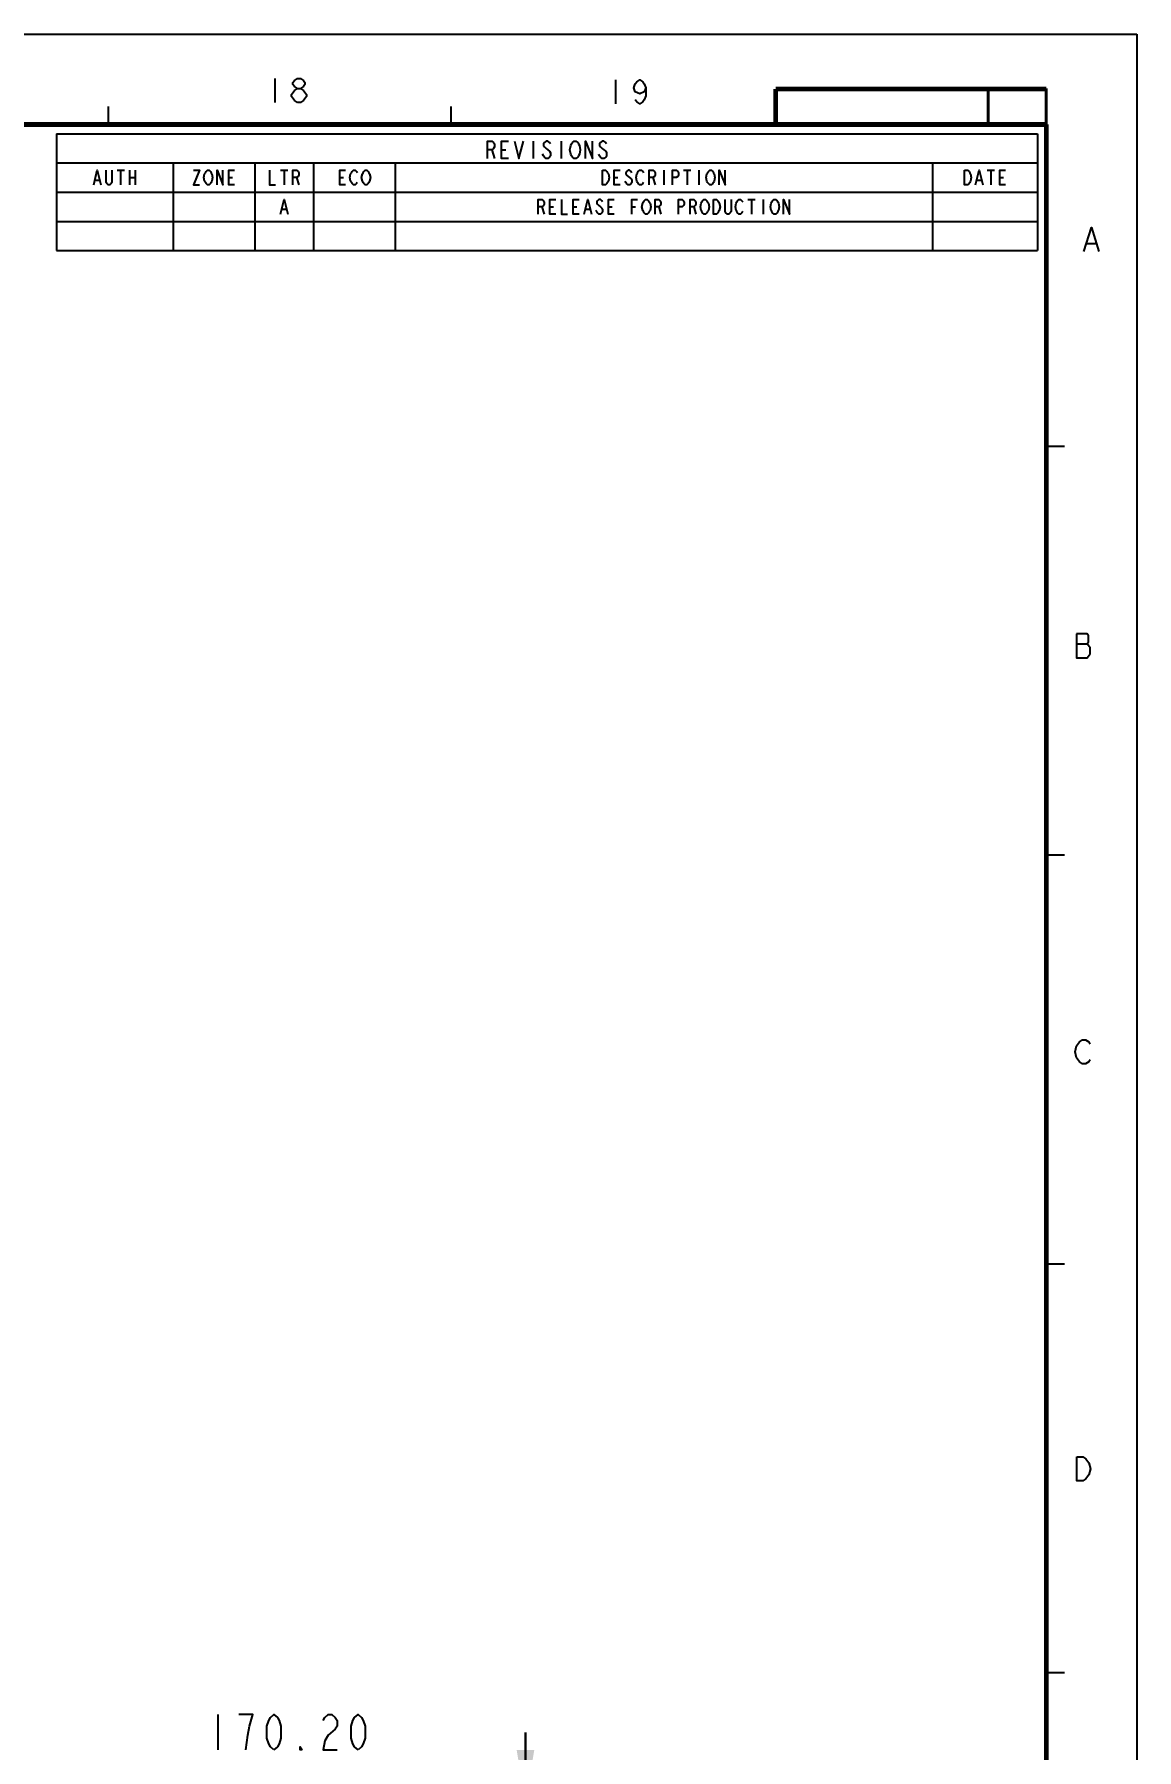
# Model space of a CAD drawing. Header units: millimetres. Extents: x 0 to 1173, y -4 to 841.
# Drawn here: x 984.7 to 1173.5, y 547.3 to 841 of the extents above; entities that cross this region are included whole.
import ezdxf

# ---------------------------------------------------------------- set-up
doc = ezdxf.new("R2010")
doc.units = ezdxf.units.MM
doc.header["$LTSCALE"] = 65.395
doc.layers.get('0').update_dxf_attribs({"linetype": 'CONTINUOUS'})
for name, color, linetype in [('DRAFT_DIMS', 7, 'CONTINUOUS'), ('TABLE_BL0', 7, 'CONTINUOUS'), ('TM25S_ARM2_640_BL5', 7, 'CONTINUOUS')]:
    doc.layers.add(name, color=color, linetype=linetype)
doc.styles.get("Standard").update_dxf_attribs({"font": 'txt', "width": 0.8})
doc.dimstyles.new('DIMSTYLE_1', dxfattribs={"dimtxt": 6, "dimasz": 9, "dimexe": 0.5, "dimexo": 0, "dimgap": 1.5, "dimtad": 1, "dimlfac": 6, "dimzin": 0, "dimdsep": 46, "dimtxsty": 'Standard', "dimblk": '_FILLED', "dimblk1": '_FILLED', "dimblk2": '_FILLED', "dimcen": 0.09, "dimadec": 0, "dimazin": 0, "dimtp": 0.01, "dimtm": 0.01, "dimtfac": 1, "dimtofl": 0, "dimtmove": 0, "dimatfit": 3, "dimldrblk": '_FILLED', "dimfxl": 0, "dimtolj": 1, "dimtzin": 0, "dimarcsym": 0})

# ---------------------------------------------------------------- blocks, each defined once
blk = doc.blocks.new('_FILLED')
at = {"color": 0, "linetype": 'ByBlock'}
blk.add_solid([(0, 0), (-1, 0.167), (-1, -0.167)], dxfattribs=at)
blk = doc.blocks.new('*D1')
at = {"layer": 'DRAFT_DIMS', "color": 2, "linetype": 'Continuous'}
for p, q in [((1068.84, 538.23), (1068.84, 550.23)), ((1068.84, 550.23), (1068.84, 534.02)), ((1052.84, 538.23), (1069.34, 538.23)), ((1068.84, 491.43), (1068.84, 534.02)), ((1047.41, 529.81), (1069.34, 529.81)), ((1068.84, 529.81), (1068.84, 491.43))]:
    blk.add_line(p, q, dxfattribs=at)
at = {"layer": 'DRAFT_DIMS', "color": 2, "linetype": 'Continuous', "xscale": 9, "yscale": 9, "zscale": 9}
for p, rotation in [((1068.84, 538.23), 270), ((1068.84, 529.81), 90)]:
    blk.add_blockref('_FILLED', p, dxfattribs=dict(at, rotation=rotation))
blk = doc.blocks.new('TABLE_BL0', base_point=(1072.53, 813.97))
at = {"layer": 'TABLE_BL0', "color": 4, "linetype": 'Continuous'}
for p, q in [((988.53, 823.97), (1156.53, 823.97)), ((988.53, 823.97), (988.53, 803.97)), ((1156.53, 823.97), (1156.53, 803.97)), ((988.53, 818.97), (1156.53, 818.97)), ((1008.53, 818.97), (1008.53, 803.97)), ((1022.53, 818.97), (1022.53, 803.97)), ((1032.53, 818.97), (1032.53, 803.97)), ((1046.53, 818.97), (1046.53, 803.97)), ((1138.53, 818.97), (1138.53, 803.97)), ((988.53, 813.97), (1156.53, 813.97)), ((988.53, 808.97), (1156.53, 808.97)), ((988.53, 803.97), (1156.53, 803.97))]:
    blk.add_line(p, q, dxfattribs=at)
at = {"layer": 'TABLE_BL0', "color": 2, "linetype": 'Continuous'}
for p, q in [((1070.13, 822.72), (1070.13, 819.72)), ((1074.93, 822.72), (1074.93, 819.72)), ((1063.08, 821.22), (1063.53, 819.72)), ((1064.73, 821.22), (1065.48, 821.22)), ((998.91, 817.72), (1000.16, 817.72)), ((999.53, 817.72), (999.53, 815.22)), ((1001.03, 817.72), (1001.03, 815.22)), ((1001.03, 816.47), (1002.03, 816.47)), ((1002.03, 817.72), (1002.03, 815.22)), ((1018.03, 816.47), (1018.66, 816.47)), ((1026.91, 817.72), (1028.16, 817.72)), ((1027.53, 817.72), (1027.53, 815.22)), ((1029.66, 816.47), (1030.03, 815.22)), ((1037.03, 816.47), (1037.66, 816.47)), ((1084.03, 816.47), (1084.66, 816.47)), ((1090.66, 816.47), (1091.03, 815.22)), ((1092.53, 817.72), (1092.53, 815.22)), ((1095.91, 817.72), (1097.16, 817.72)), ((1096.53, 817.72), (1096.53, 815.22)), ((1098.53, 817.72), (1098.53, 815.22)), ((1147.91, 817.72), (1149.16, 817.72)), ((1148.53, 817.72), (1148.53, 815.22)), ((1150.03, 816.47), (1150.66, 816.47)), ((995.16, 816.05), (995.91, 816.05)), ((1146.16, 816.05), (1146.91, 816.05)), ((1027.16, 811.05), (1027.91, 811.05)), ((1071.66, 811.47), (1072.03, 810.22)), ((1073.03, 811.47), (1073.66, 811.47)), ((1077.03, 811.47), (1077.66, 811.47)), ((1079.16, 811.05), (1079.91, 811.05)), ((1083.03, 811.47), (1083.66, 811.47)), ((1087.03, 811.47), (1087.66, 811.47)), ((1091.66, 811.47), (1092.03, 810.22)), ((1097.66, 811.47), (1098.03, 810.22)), ((1106.91, 812.72), (1108.16, 812.72)), ((1107.53, 812.72), (1107.53, 810.22)), ((1109.53, 812.72), (1109.53, 810.22))]:
    blk.add_line(p, q, dxfattribs=at)
for points in [[(1062.33, 819.72), (1062.33, 822.72), (1063.08, 822.72), (1063.38, 822.47), (1063.53, 822.22), (1063.53, 821.72), (1063.38, 821.47), (1063.08, 821.22), (1062.33, 821.22)], [(1065.93, 819.72), (1064.73, 819.72), (1064.73, 822.72), (1065.93, 822.72)], [(1066.98, 822.72), (1067.73, 819.72), (1068.48, 822.72)], [(1073.13, 822.22), (1072.98, 822.47), (1072.68, 822.72), (1072.38, 822.72), (1072.08, 822.47), (1071.93, 822.22), (1071.93, 821.97), (1072.08, 821.72), (1072.38, 821.47), (1072.68, 821.22), (1072.98, 820.97), (1073.13, 820.72), (1073.13, 820.22), (1072.98, 819.97), (1072.68, 819.72), (1072.38, 819.72), (1072.08, 819.97), (1071.93, 820.22), (1071.78, 820.47)], [(1077.93, 820.22), (1077.78, 819.97), (1077.48, 819.72), (1077.18, 819.72), (1076.88, 819.97), (1076.73, 820.22), (1076.58, 820.47), (1076.43, 821.22), (1076.58, 821.97), (1076.73, 822.22), (1076.88, 822.47), (1077.18, 822.72), (1077.48, 822.72), (1077.78, 822.47), (1077.93, 822.22), (1078.08, 821.97), (1078.23, 821.22), (1078.08, 820.47), (1077.93, 820.22)], [(1079.13, 819.72), (1079.13, 822.72), (1080.33, 819.72), (1080.33, 822.72)], [(1082.73, 822.22), (1082.58, 822.47), (1082.28, 822.72), (1081.98, 822.72), (1081.68, 822.47), (1081.53, 822.22), (1081.53, 821.97), (1081.68, 821.72), (1081.98, 821.47), (1082.28, 821.22), (1082.58, 820.97), (1082.73, 820.72), (1082.73, 820.22), (1082.58, 819.97), (1082.28, 819.72), (1081.98, 819.72), (1081.68, 819.97), (1081.53, 820.22), (1081.38, 820.47)], [(994.91, 815.22), (995.53, 817.72), (996.16, 815.22)], [(998.03, 817.72), (998.03, 815.64), (997.91, 815.43), (997.66, 815.22), (997.41, 815.22), (997.16, 815.43), (997.03, 815.64), (997.03, 817.72)], [(1012.03, 817.72), (1013.03, 817.72), (1012.03, 815.22), (1013.03, 815.22)], [(1015.03, 815.64), (1014.91, 815.43), (1014.66, 815.22), (1014.41, 815.22), (1014.16, 815.43), (1014.03, 815.64), (1013.91, 815.85), (1013.78, 816.47), (1013.91, 817.1), (1014.03, 817.3), (1014.16, 817.51), (1014.41, 817.72), (1014.66, 817.72), (1014.91, 817.51), (1015.03, 817.3), (1015.16, 817.1), (1015.28, 816.47), (1015.16, 815.85), (1015.03, 815.64)], [(1016.03, 815.22), (1016.03, 817.72), (1017.03, 815.22), (1017.03, 817.72)], [(1019.03, 815.22), (1018.03, 815.22), (1018.03, 817.72), (1019.03, 817.72)], [(1025.03, 817.72), (1025.03, 815.22), (1026.03, 815.22)], [(1029.03, 815.22), (1029.03, 817.72), (1029.66, 817.72), (1029.91, 817.51), (1030.03, 817.3), (1030.03, 816.89), (1029.91, 816.68), (1029.66, 816.47), (1029.03, 816.47)], [(1038.03, 815.22), (1037.03, 815.22), (1037.03, 817.72), (1038.03, 817.72)], [(1040.03, 815.64), (1039.91, 815.43), (1039.66, 815.22), (1039.41, 815.22), (1039.16, 815.43), (1039.03, 815.64), (1038.91, 815.85), (1038.78, 816.47), (1038.91, 817.1), (1039.03, 817.3), (1039.16, 817.51), (1039.41, 817.72), (1039.66, 817.72), (1039.91, 817.51), (1040.03, 817.3)], [(1042.03, 815.64), (1041.91, 815.43), (1041.66, 815.22), (1041.41, 815.22), (1041.16, 815.43), (1041.03, 815.64), (1040.91, 815.85), (1040.78, 816.47), (1040.91, 817.1), (1041.03, 817.3), (1041.16, 817.51), (1041.41, 817.72), (1041.66, 817.72), (1041.91, 817.51), (1042.03, 817.3), (1042.16, 817.1), (1042.28, 816.47), (1042.16, 815.85), (1042.03, 815.64)], [(1082.03, 817.72), (1082.53, 817.72), (1082.78, 817.51), (1082.91, 817.3), (1083.03, 817.1), (1083.16, 816.47), (1083.03, 815.85), (1082.91, 815.64), (1082.78, 815.43), (1082.53, 815.22), (1082.03, 815.22), (1082.03, 817.72)], [(1085.03, 815.22), (1084.03, 815.22), (1084.03, 817.72), (1085.03, 817.72)], [(1087.03, 817.3), (1086.91, 817.51), (1086.66, 817.72), (1086.41, 817.72), (1086.16, 817.51), (1086.03, 817.3), (1086.03, 817.1), (1086.16, 816.89), (1086.41, 816.68), (1086.66, 816.47), (1086.91, 816.26), (1087.03, 816.05), (1087.03, 815.64), (1086.91, 815.43), (1086.66, 815.22), (1086.41, 815.22), (1086.16, 815.43), (1086.03, 815.64), (1085.91, 815.85)], [(1089.03, 815.64), (1088.91, 815.43), (1088.66, 815.22), (1088.41, 815.22), (1088.16, 815.43), (1088.03, 815.64), (1087.91, 815.85), (1087.78, 816.47), (1087.91, 817.1), (1088.03, 817.3), (1088.16, 817.51), (1088.41, 817.72), (1088.66, 817.72), (1088.91, 817.51), (1089.03, 817.3)], [(1090.03, 815.22), (1090.03, 817.72), (1090.66, 817.72), (1090.91, 817.51), (1091.03, 817.3), (1091.03, 816.89), (1090.91, 816.68), (1090.66, 816.47), (1090.03, 816.47)], [(1094.03, 815.22), (1094.03, 817.72), (1094.66, 817.72), (1094.91, 817.51), (1095.03, 817.3), (1095.03, 816.89), (1094.91, 816.68), (1094.66, 816.47), (1094.03, 816.47)], [(1101.03, 815.64), (1100.91, 815.43), (1100.66, 815.22), (1100.41, 815.22), (1100.16, 815.43), (1100.03, 815.64), (1099.91, 815.85), (1099.78, 816.47), (1099.91, 817.1), (1100.03, 817.3), (1100.16, 817.51), (1100.41, 817.72), (1100.66, 817.72), (1100.91, 817.51), (1101.03, 817.3), (1101.16, 817.1), (1101.28, 816.47), (1101.16, 815.85), (1101.03, 815.64)], [(1102.03, 815.22), (1102.03, 817.72), (1103.03, 815.22), (1103.03, 817.72)], [(1144.03, 817.72), (1144.53, 817.72), (1144.78, 817.51), (1144.91, 817.3), (1145.03, 817.1), (1145.16, 816.47), (1145.03, 815.85), (1144.91, 815.64), (1144.78, 815.43), (1144.53, 815.22), (1144.03, 815.22), (1144.03, 817.72)], [(1145.91, 815.22), (1146.53, 817.72), (1147.16, 815.22)], [(1151.03, 815.22), (1150.03, 815.22), (1150.03, 817.72), (1151.03, 817.72)], [(1026.91, 810.22), (1027.53, 812.72), (1028.16, 810.22)], [(1071.03, 810.22), (1071.03, 812.72), (1071.66, 812.72), (1071.91, 812.51), (1072.03, 812.3), (1072.03, 811.89), (1071.91, 811.68), (1071.66, 811.47), (1071.03, 811.47)], [(1074.03, 810.22), (1073.03, 810.22), (1073.03, 812.72), (1074.03, 812.72)], [(1075.03, 812.72), (1075.03, 810.22), (1076.03, 810.22)], [(1078.03, 810.22), (1077.03, 810.22), (1077.03, 812.72), (1078.03, 812.72)], [(1078.91, 810.22), (1079.53, 812.72), (1080.16, 810.22)], [(1082.03, 812.3), (1081.91, 812.51), (1081.66, 812.72), (1081.41, 812.72), (1081.16, 812.51), (1081.03, 812.3), (1081.03, 812.1), (1081.16, 811.89), (1081.41, 811.68), (1081.66, 811.47), (1081.91, 811.26), (1082.03, 811.05), (1082.03, 810.64), (1081.91, 810.43), (1081.66, 810.22), (1081.41, 810.22), (1081.16, 810.43), (1081.03, 810.64), (1080.91, 810.85)], [(1084.03, 810.22), (1083.03, 810.22), (1083.03, 812.72), (1084.03, 812.72)], [(1087.03, 810.22), (1087.03, 812.72), (1088.03, 812.72)], [(1090.03, 810.64), (1089.91, 810.43), (1089.66, 810.22), (1089.41, 810.22), (1089.16, 810.43), (1089.03, 810.64), (1088.91, 810.85), (1088.78, 811.47), (1088.91, 812.1), (1089.03, 812.3), (1089.16, 812.51), (1089.41, 812.72), (1089.66, 812.72), (1089.91, 812.51), (1090.03, 812.3), (1090.16, 812.1), (1090.28, 811.47), (1090.16, 810.85), (1090.03, 810.64)], [(1091.03, 810.22), (1091.03, 812.72), (1091.66, 812.72), (1091.91, 812.51), (1092.03, 812.3), (1092.03, 811.89), (1091.91, 811.68), (1091.66, 811.47), (1091.03, 811.47)], [(1095.03, 810.22), (1095.03, 812.72), (1095.66, 812.72), (1095.91, 812.51), (1096.03, 812.3), (1096.03, 811.89), (1095.91, 811.68), (1095.66, 811.47), (1095.03, 811.47)], [(1097.03, 810.22), (1097.03, 812.72), (1097.66, 812.72), (1097.91, 812.51), (1098.03, 812.3), (1098.03, 811.89), (1097.91, 811.68), (1097.66, 811.47), (1097.03, 811.47)], [(1100.03, 810.64), (1099.91, 810.43), (1099.66, 810.22), (1099.41, 810.22), (1099.16, 810.43), (1099.03, 810.64), (1098.91, 810.85), (1098.78, 811.47), (1098.91, 812.1), (1099.03, 812.3), (1099.16, 812.51), (1099.41, 812.72), (1099.66, 812.72), (1099.91, 812.51), (1100.03, 812.3), (1100.16, 812.1), (1100.28, 811.47), (1100.16, 810.85), (1100.03, 810.64)], [(1101.03, 812.72), (1101.53, 812.72), (1101.78, 812.51), (1101.91, 812.3), (1102.03, 812.1), (1102.16, 811.47), (1102.03, 810.85), (1101.91, 810.64), (1101.78, 810.43), (1101.53, 810.22), (1101.03, 810.22), (1101.03, 812.72)], [(1104.03, 812.72), (1104.03, 810.64), (1103.91, 810.43), (1103.66, 810.22), (1103.41, 810.22), (1103.16, 810.43), (1103.03, 810.64), (1103.03, 812.72)], [(1106.03, 810.64), (1105.91, 810.43), (1105.66, 810.22), (1105.41, 810.22), (1105.16, 810.43), (1105.03, 810.64), (1104.91, 810.85), (1104.78, 811.47), (1104.91, 812.1), (1105.03, 812.3), (1105.16, 812.51), (1105.41, 812.72), (1105.66, 812.72), (1105.91, 812.51), (1106.03, 812.3)], [(1112.03, 810.64), (1111.91, 810.43), (1111.66, 810.22), (1111.41, 810.22), (1111.16, 810.43), (1111.03, 810.64), (1110.91, 810.85), (1110.78, 811.47), (1110.91, 812.1), (1111.03, 812.3), (1111.16, 812.51), (1111.41, 812.72), (1111.66, 812.72), (1111.91, 812.51), (1112.03, 812.3), (1112.16, 812.1), (1112.28, 811.47), (1112.16, 810.85), (1112.03, 810.64)], [(1113.03, 810.22), (1113.03, 812.72), (1114.03, 810.22), (1114.03, 812.72)]]:
    blk.add_lwpolyline(points, dxfattribs=at)
blk = doc.blocks.new('TM25S_ARM2_640_BL5', base_point=(646.6598, 431.1828))
at = {"layer": 'TM25S_ARM2_640_BL5', "color": 2, "linetype": 'Continuous'}
blk.add_line((1016.1803, 553.3062), (1016.1803, 547.3062), dxfattribs=at)
for points in [[(1021.5803, 551.3062), (1022.1803, 553.3062), (1019.7803, 553.3062)], [(1025.7802, 547.3062), (1025.1803, 547.8062), (1024.8803, 548.3063), (1024.5803, 549.3062), (1024.5803, 551.3062), (1024.8803, 552.3062), (1025.1803, 552.8062), (1025.7802, 553.3062), (1026.3802, 552.8062), (1026.6802, 552.3062), (1026.9802, 551.3062), (1026.9802, 549.3062), (1026.6802, 548.3063), (1026.3802, 547.8062), (1025.7802, 547.3062)], [(1034.1802, 552.3062), (1034.4802, 552.8062), (1035.0802, 553.3062), (1035.6802, 553.3062), (1036.2803, 552.8062), (1036.5803, 552.3062), (1036.5803, 551.3062), (1036.2803, 550.8062)], [(1040.1802, 547.3062), (1039.5803, 547.8062), (1039.2803, 548.3063), (1038.9803, 549.3062), (1038.9803, 551.3062), (1039.2803, 552.3062), (1039.5803, 552.8062), (1040.1802, 553.3062), (1040.7802, 552.8062), (1041.0802, 552.3062), (1041.3803, 551.3062), (1041.3803, 549.3062), (1041.0802, 548.3063), (1040.7802, 547.8062), (1040.1802, 547.3062)], [(1020.9802, 547.3062), (1021.2802, 549.8062), (1021.5803, 551.3062)], [(1036.2803, 550.8062), (1035.0802, 549.8062), (1034.4802, 548.8062), (1034.1802, 547.3062), (1036.5803, 547.3062)], [(1030.5803, 547.3062), (1030.2803, 547.3062), (1030.2803, 547.8062), (1030.5803, 547.3062)]]:
    blk.add_lwpolyline(points, dxfattribs=at)

msp = doc.modelspace()

# ---------------------------------------------------------------- linework, layer by layer
at = {"color": 7, "linetype": 'Continuous'}
for p, q in [((0, 841), (1173.4884, 841)), ((1173.4884, 841), (1173.4884, 0)), ((1025.9402, 833.4385), (1025.9402, 829.321)), ((1084.2814, 833.2149), (1084.2814, 829.0974)), ((997.4651, 825.5594), (997.4651, 828.6475)), ((1029.8004, 829.321), (1029.2857, 829.6641)), ((1056.1395, 825.5594), (1056.1395, 828.6475)), ((1164.9575, 805.1811), (1166.5016, 805.1811)), ((1158.0477, 770.4878), (1161.1359, 770.4878)), ((1163.1887, 736.6575), (1164.9901, 736.6575)), ((1158.0477, 700.4902), (1161.1359, 700.4902)), ((1158.0477, 630.4927), (1161.1359, 630.4927)), ((1158.0477, 560.4951), (1161.1359, 560.4951))]:
    msp.add_line(p, q, dxfattribs=at)
for points in [[(1028.771, 830.6935), (1029.2857, 831.3798), (1029.8004, 831.7229), (1030.3151, 831.7229), (1030.8298, 831.3798)], [(1029.8004, 831.7229), (1029.2857, 832.066), (1029.0283, 832.4091), (1029.0283, 832.7522), (1029.2857, 833.0953), (1029.8004, 833.4385), (1030.3151, 833.4385), (1030.8298, 833.0953), (1031.0871, 832.7522), (1031.0871, 832.4091), (1030.8298, 832.066), (1030.3151, 831.7229)], [(1030.8298, 831.3798), (1031.3444, 830.6935), (1031.3444, 830.3503)], [(1089.4283, 831.8424), (1089.171, 831.1562), (1088.3989, 830.8131), (1087.6269, 831.1562), (1087.3695, 831.8424), (1087.6269, 832.5286), (1087.8842, 832.8717), (1088.3989, 833.2149), (1088.9135, 832.8717), (1089.171, 832.5286), (1089.4283, 831.8424), (1089.4283, 830.4699), (1089.171, 829.7836), (1088.9135, 829.4405), (1088.3989, 829.0974), (1087.8842, 829.4405), (1087.6269, 829.7836)], [(1029.2857, 829.6641), (1028.771, 830.3503), (1028.771, 830.6935)], [(1031.3444, 830.3503), (1030.8298, 829.6641), (1030.3151, 829.321), (1029.8004, 829.321)], [(1164.4428, 803.8086), (1165.7295, 807.9261), (1167.0163, 803.8086)], [(1164.9901, 736.6575), (1165.2475, 737.0006), (1165.2475, 738.03), (1164.9901, 738.3731), (1163.1887, 738.3731)], [(1163.1887, 738.3731), (1163.1887, 734.2556), (1164.9901, 734.2556), (1165.5048, 734.9418)], [(1165.5048, 734.9418), (1165.5048, 735.9712), (1164.9901, 736.6575)], [(1163.7219, 665.0732), (1163.2072, 665.7594), (1162.9499, 666.7888), (1163.2072, 667.8182)], [(1163.2072, 667.8182), (1163.7219, 668.5044), (1164.2366, 668.8475), (1164.7513, 668.8475), (1165.266, 668.5044), (1165.5233, 668.1613)], [(1165.5233, 665.4163), (1165.266, 665.0732), (1164.7513, 664.7301), (1164.2366, 664.7301), (1163.7219, 665.0732)], [(1163.2574, 597.4429), (1164.2868, 597.4429), (1164.8015, 597.0997)], [(1165.3162, 594.3547), (1164.8015, 593.6685), (1164.2868, 593.3254), (1163.2574, 593.3254), (1163.2574, 597.4429)], [(1164.8015, 597.0997), (1165.3162, 596.4135), (1165.5735, 595.3841), (1165.3162, 594.3547)]]:
    msp.add_lwpolyline(points, dxfattribs=at)
for points, const_width in [([(1111.6843, 831.6311), (1158.0062, 831.6311)], 0.8235), ([(1111.6843, 825.4548), (1111.6843, 831.6311)], 0.8235), ([(1148.0366, 825.5594), (1148.0366, 831.7673)], 0.5147), ([(1158.0062, 825.5594), (1158.0062, 831.7673)], 0.5147), ([(1158.0062, 825.5594), (15.4406, 825.5594)], 0.8235), ([(1158.0062, 825.5594), (1158.0062, 25.7344)], 0.8235)]:
    msp.add_lwpolyline(points, dxfattribs=dict(at, const_width=const_width))

# ---------------------------------------------------------------- block references
at = {"layer": 'TABLE_BL0'}
msp.add_blockref('TABLE_BL0', (1072.5319, 813.9711), dxfattribs=at)
at = {"layer": 'TM25S_ARM2_640_BL5'}
msp.add_blockref('TM25S_ARM2_640_BL5', (646.6598, 431.1828), dxfattribs=at)

# ---------------------------------------------------------------- dimensions: what is measured, and where the dimension line sits
at = {"layer": 'DRAFT_DIMS', "color": 2, "linetype": 'Continuous'}
dim = msp.add_linear_dim(base=(1068.8365, 529.8074), p1=(1052.8397, 538.2324), p2=(1047.4124, 529.8074), angle=270, dimstyle='DIMSTYLE_1', dxfattribs=at)
dim.commit()
dim.dimension.update_dxf_attribs({"geometry": '*D1', "text_midpoint": (1068.8365, 491.4314), "dimtype": 160})

doc.saveas('drawing.dxf')
